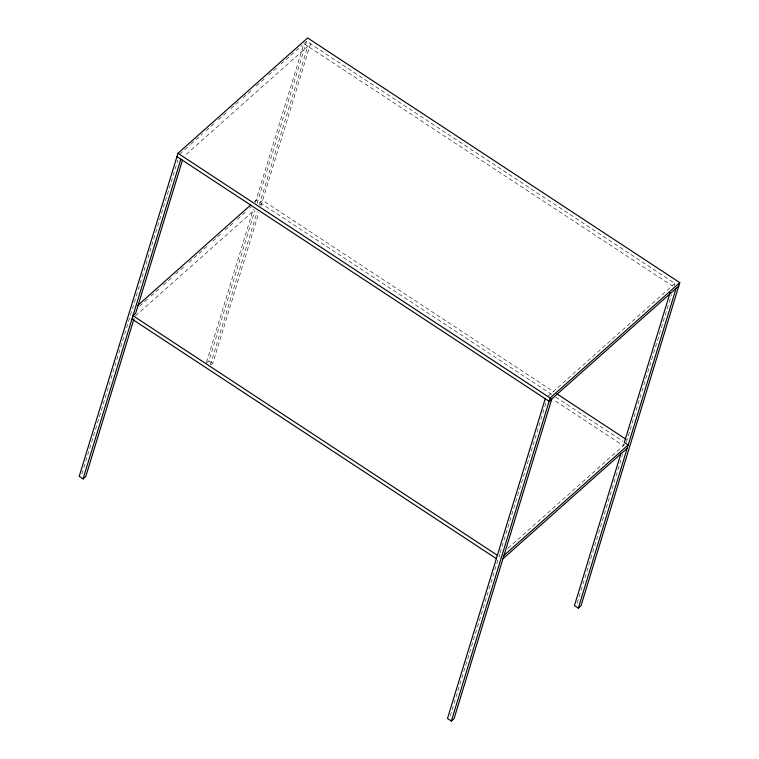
<?xml version="1.0" encoding="UTF-8"?>
<svg xmlns="http://www.w3.org/2000/svg" width="759" height="759" viewBox="0 0 759 759"><rect width="100%" height="100%" fill="white"/><g stroke="black" fill="none" stroke-linecap="round" stroke-linejoin="round"><path stroke-width="0.57" stroke-dasharray="3.79 2.85" d="M81.896 473.948L177.938 159.836M206.505 362.29L253.307 209.218M255.375 202.444L303.913 43.68L672.208 285.839M206.163 363.419L208.867 361.018L254.967 210.224M257.045 203.421L306.617 41.28L674.903 283.439L674.22 285.688M210.385 364.842L257.187 211.77M259.255 204.996L307.793 46.233M211.391 364.775L212.738 363.57L258.847 212.767M260.925 205.964L310.497 43.832L184.409 155.965M450.191 716.098L498.72 557.362M499.745 554.004L499.061 556.233L501.974 558.14M500.086 552.894L546.224 401.985M624.002 443.484L623.329 445.704L554.013 400.135M577.153 603.177L622.56 454.641M626.365 442.193L671.459 294.701M179.655 154.2L190.234 144.798M191.116 144.011L202.568 133.821M206.097 130.69L214.029 123.632M218.431 119.713L227.245 111.877M230.774 108.746L239.578 100.9M243.108 97.769L251.922 89.932M256.324 86.014L264.255 78.955M268.667 75.037L277.481 67.2M281.001 64.06L302.158 45.255M304.596 43.083L305.943 41.878M254.293 201.79L256.058 200.224L259.939 202.767L262.633 200.367L553.766 391.796M139.59 306.238L147.521 299.179M151.05 296.048L159.864 288.211M163.384 285.071L172.198 277.234M175.727 274.094L184.532 266.257M188.944 262.339L208.327 245.1M212.738 241.182L221.552 233.336M225.072 230.205L233.886 222.368M237.415 219.228L246.229 211.391M249.749 208.26L251.514 206.685M135.538 315.839L254.512 210.025M260.271 204.902L261.618 203.697L551.765 394.471M547.941 396.359L674.903 283.439M507.875 548.387L625.35 443.911M555.721 397.08L623.054 441.349M208.867 361.018L212.738 363.57"/><path stroke-width="1.14" d="M620.9 453.645L574.449 605.578L578.33 608.13L581.024 605.72L679.798 282.652L307.632 37.95L177.976 153.28L79.202 476.348L83.073 478.891L85.776 476.491L133.963 318.894M83.073 478.891L180.832 159.153M182.502 160.13L135.671 313.296L132.967 315.697L497.382 555.303M545.237 398.76L447.487 718.498L451.368 721.05L454.062 718.65L551.821 398.911M451.368 721.05L550.133 397.982L679.798 282.652M670.14 292.594L624.344 442.374L628.224 444.926L503.957 555.446M578.33 608.13L676.079 288.392M137.967 305.26L250.774 204.93M678.783 285.982L549.118 401.312L176.951 156.61M502.942 558.776L627.2 448.256M556.736 393.75L626.061 439.328M177.976 153.28L550.133 397.982M131.952 319.027L496.367 558.633"/></g></svg>
